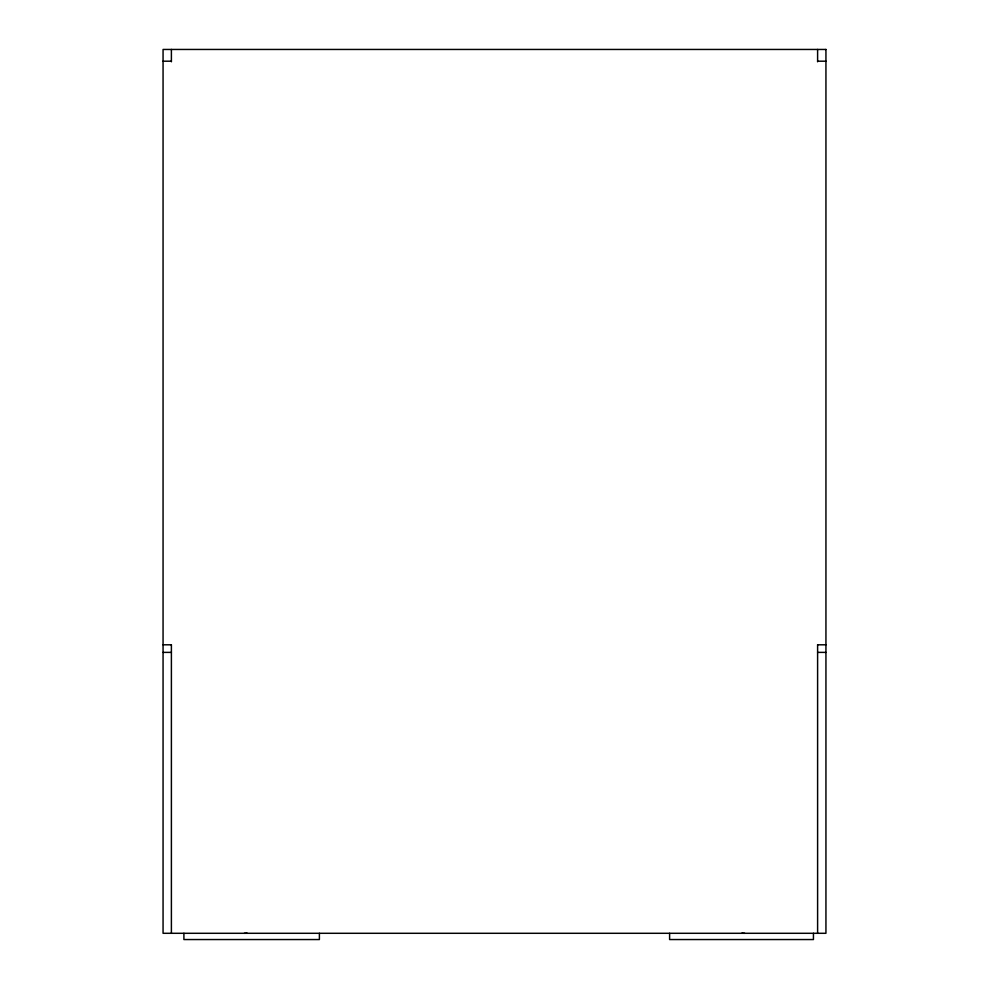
<?xml version="1.0" encoding="UTF-8"?>
<svg xmlns="http://www.w3.org/2000/svg" width="989" height="989" viewBox="0 0 989 989"><rect width="100%" height="100%" fill="white"/><g stroke="black" fill="none" stroke-linecap="round" stroke-linejoin="round"><path stroke-width="1.48" d="M163.061 61.194L171.394 61.194M817.606 61.194L825.939 61.194M163.061 644.803L171.394 644.803M817.606 644.803L825.939 644.803M163.061 652.381L171.394 652.381M817.606 652.381L825.939 652.381M817.606 49.45L817.606 61.788M817.606 644.692L817.606 933.295M813.44 933.295L813.44 939.55L669.602 939.55L669.602 933.295M319.398 933.295L319.398 939.55L183.905 939.55L183.905 933.295M171.394 49.45L171.394 61.788M171.394 644.692L171.394 933.295M247.077 933.121A20.843 20.843 0 0 1 244.357 933.295M744.643 933.295A20.843 20.843 0 0 1 741.923 933.121M825.939 49.45L163.061 49.45L163.061 933.295L825.939 933.295L825.939 49.45"/></g></svg>
